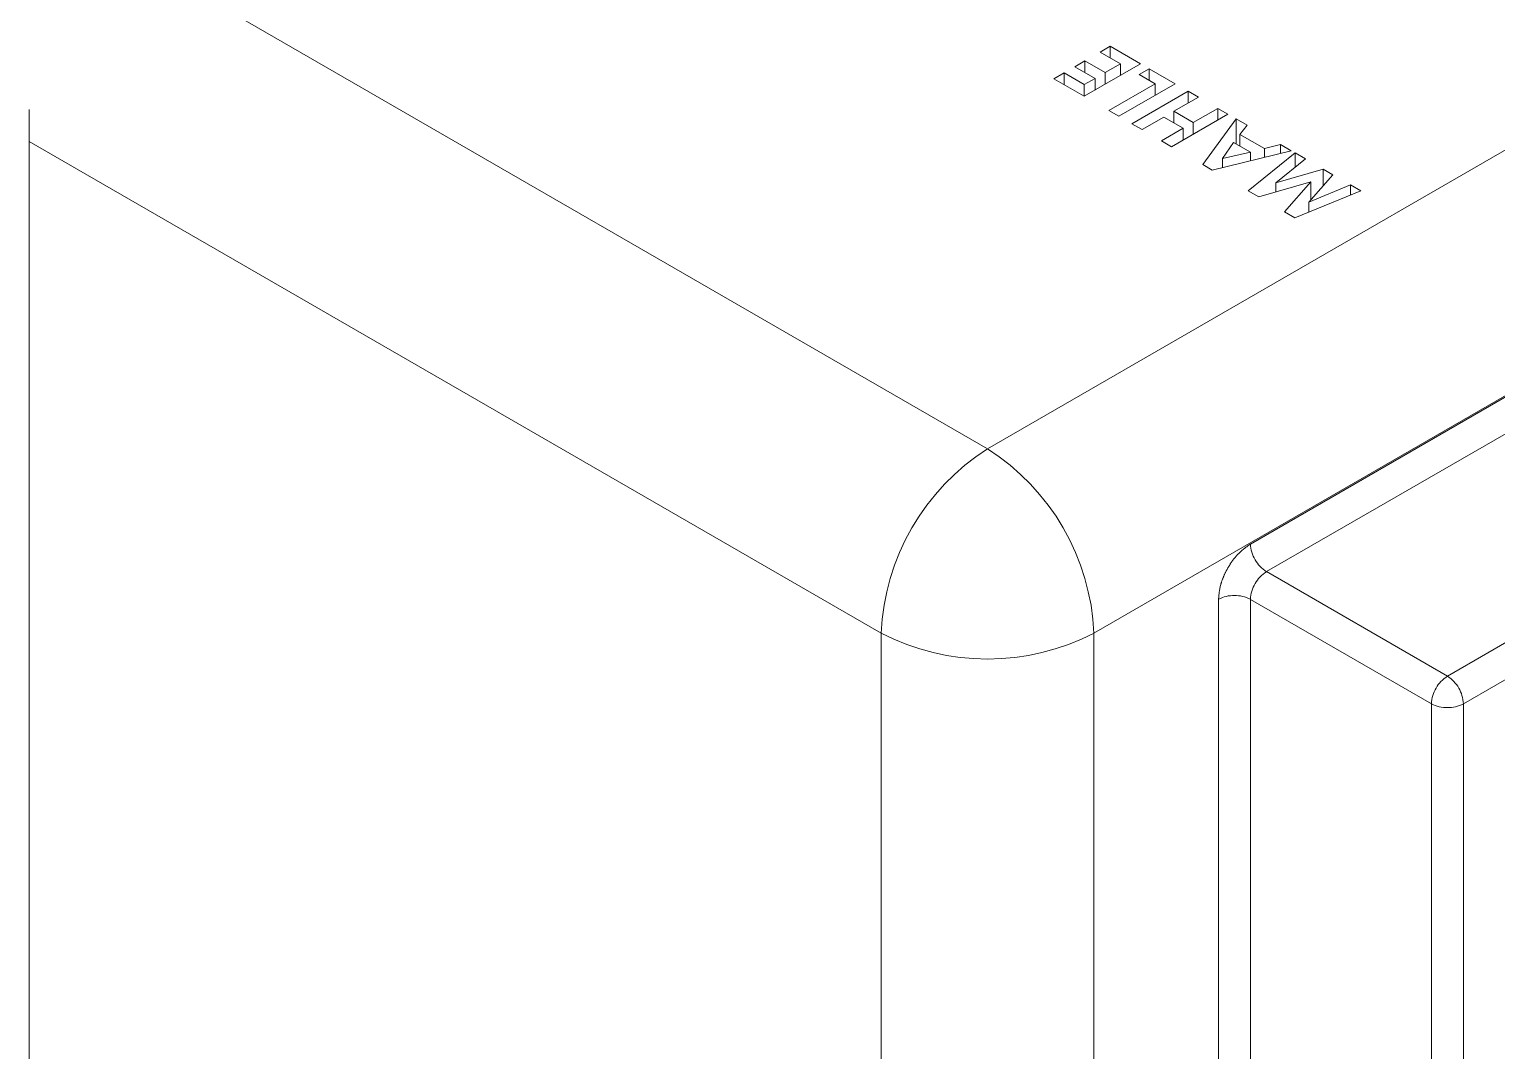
# Paper-space layout 'Blatt1' of a CAD drawing. Header units: millimetres. Extents: x 0 to 1189, y 0 to 841.
# Drawn here: x 923.495 to 925.444, y 251.518 to 252.875 of the extents above; entities that cross this region are included whole.
import ezdxf

# ---------------------------------------------------------------- set-up
doc = ezdxf.new("R2010")
doc.units = ezdxf.units.MM
doc.linetypes.add('PHANTOM', pattern=[12.7, 6.35, -1.27, 1.27, -1.27, 1.27, -1.27])

psp = doc.layouts.new('Blatt1')

# ---------------------------------------------------------------- linework, layer by layer
at = {"color": 7, "linetype": 'PHANTOM', "lineweight": 18}
for p, q in [((923.4948, 260.3881), (923.4948, 140.7649)), ((924.9172, 252.8444), (924.9307, 252.8522)), ((924.9441, 252.8289), (924.9172, 252.8444)), ((924.9307, 252.8522), (924.971, 252.8289)), ((924.9307, 252.8522), (924.9307, 252.8367)), ((924.8837, 252.825), (924.8971, 252.8328)), ((924.9105, 252.8095), (924.8837, 252.825)), ((924.971, 252.8289), (924.8961, 252.7857)), ((924.8971, 252.8328), (924.924, 252.8173)), ((924.8971, 252.8328), (924.8971, 252.8173)), ((924.924, 252.8173), (924.9441, 252.8289)), ((924.9441, 252.8289), (924.9441, 252.8134)), ((924.8558, 252.809), (924.8693, 252.8167)), ((924.8961, 252.7857), (924.8558, 252.809)), ((924.8693, 252.8167), (924.8961, 252.8012)), ((924.8693, 252.8167), (924.8693, 252.8012)), ((924.8961, 252.8012), (924.9105, 252.8095)), ((924.9105, 252.794), (924.9105, 252.8095)), ((924.924, 252.8173), (924.924, 252.8018)), ((924.969, 252.8145), (924.9825, 252.8223)), ((924.9902, 252.8023), (924.969, 252.8145)), ((924.9825, 252.8223), (925.017, 252.8023)), ((924.9825, 252.8067), (924.9825, 252.8223)), ((924.8961, 252.8012), (924.8961, 252.7857)), ((924.9287, 252.7669), (924.9902, 252.8023)), ((925.017, 252.8023), (924.9422, 252.7591)), ((924.9594, 252.7491), (925.0343, 252.7923)), ((924.9902, 252.8023), (924.9902, 252.7868)), ((925.0477, 252.7846), (925.0151, 252.7658)), ((925.0343, 252.7923), (925.0477, 252.7846)), ((925.0343, 252.7923), (925.0343, 252.7768)), ((924.9422, 252.7591), (924.9287, 252.7669)), ((925.0151, 252.7658), (925.041, 252.7508)), ((925.0151, 252.7658), (925.0151, 252.7503)), ((925.041, 252.7508), (925.0736, 252.7696)), ((925.0736, 252.7696), (925.0871, 252.7619)), ((925.0736, 252.7696), (925.0736, 252.7541)), ((924.9729, 252.7414), (924.9594, 252.7491)), ((925.0017, 252.758), (924.9729, 252.7414)), ((925.0276, 252.7431), (925.0017, 252.758)), ((925.0871, 252.7619), (925.0122, 252.7187)), ((925.041, 252.7508), (925.041, 252.7353)), ((925.0535, 252.6949), (925.0981, 252.7555)), ((925.0981, 252.7555), (925.1124, 252.7472)), ((925.0981, 252.7555), (925.0981, 252.7223)), ((925.1124, 252.7472), (925.1029, 252.735)), ((924.9988, 252.7264), (925.0276, 252.7431)), ((925.0122, 252.7187), (924.9988, 252.7264)), ((925.0276, 252.7431), (925.0276, 252.7275)), ((925.1029, 252.735), (925.1355, 252.7162)), ((925.1029, 252.735), (925.1029, 252.7195)), ((925.171, 252.7134), (925.0659, 252.6877)), ((925.0798, 252.7029), (925.0945, 252.7243)), ((925.117, 252.7114), (925.0798, 252.7029)), ((925.0945, 252.7243), (925.117, 252.7114)), ((925.1141, 252.6599), (925.1763, 252.7104)), ((925.117, 252.7114), (925.117, 252.7002)), ((925.1355, 252.7162), (925.1567, 252.7217)), ((925.1355, 252.7162), (925.1355, 252.7047)), ((925.1567, 252.7217), (925.171, 252.7134)), ((925.1567, 252.7217), (925.1567, 252.7099)), ((925.1763, 252.7104), (925.1899, 252.7025)), ((925.1763, 252.6915), (925.1763, 252.7104)), ((925.0659, 252.6877), (925.0535, 252.6949)), ((925.0798, 252.6911), (925.0798, 252.7029)), ((925.1899, 252.7025), (925.1506, 252.6706)), ((925.1506, 252.6706), (925.2134, 252.6889)), ((925.2134, 252.6889), (925.2265, 252.6814)), ((925.2134, 252.6889), (925.2134, 252.6664)), ((925.1973, 252.6721), (925.1279, 252.6519)), ((925.1506, 252.6706), (925.1506, 252.6585)), ((925.1622, 252.6321), (925.1973, 252.6721)), ((925.2265, 252.6814), (925.1947, 252.6451)), ((925.1947, 252.6451), (925.25, 252.6678)), ((925.1973, 252.6721), (925.1973, 252.6481)), ((925.25, 252.6678), (925.2636, 252.66)), ((925.25, 252.6678), (925.25, 252.6544)), ((925.1279, 252.6519), (925.1141, 252.6599)), ((925.2636, 252.66), (925.1761, 252.6241)), ((925.1761, 252.6241), (925.1622, 252.6321)), ((925.1947, 252.6451), (925.1947, 252.6317))]:
    psp.add_line(p, q, dxfattribs=at)
at = {"color": 8, "linetype": 'PHANTOM', "lineweight": 18}
for p, q in [((924.7677, 252.3174), (927.3132, 253.7869)), ((924.9091, 252.0724), (927.4547, 253.542)), ((927.2468, 253.4203), (925.117, 252.1908)), ((927.268, 253.3836), (925.1382, 252.1541)), ((927.5084, 253.2448), (925.3786, 252.0153)), ((925.3998, 251.9785), (927.5296, 253.208)), ((923.4948, 253.0521), (924.7677, 252.3174)), ((923.4948, 252.7256), (924.6262, 252.0724)), ((925.3786, 252.0153), (925.1382, 252.1541)), ((925.0745, 252.1173), (925.0745, 249.622)), ((925.117, 252.1173), (925.3574, 251.9785)), ((925.117, 252.1173), (925.117, 249.622)), ((924.6262, 252.0724), (924.6262, 249.4758)), ((924.9091, 249.4758), (924.9091, 252.0724)), ((925.3574, 251.9785), (925.3574, 249.4832)), ((925.3998, 249.4832), (925.3998, 251.9785))]:
    psp.add_line(p, q, dxfattribs=at)
for centre, radius, start, end in [((924.9333, 252.0584), 0.3074, 122.6055, 177.3945), ((924.602, 252.0584), 0.3074, 2.6055, 57.3945), ((925.163, 252.1929), 0.0461, 182.6055, 237.3945), ((925.163, 252.1152), 0.0461, 122.6055, 177.3945), ((925.0957, 252.0764), 0.0461, 62.6097, 117.3903), ((924.7677, 252.3454), 0.3074, 242.6097, 297.3903), ((925.4034, 251.9764), 0.0461, 122.6055, 177.3945), ((925.3537, 251.9764), 0.0461, 2.6055, 57.3945), ((925.3786, 252.0195), 0.0461, 242.6097, 297.3903)]:
    psp.add_arc(centre, radius, start, end, dxfattribs=at)
psp.add_open_spline([(925.117, 252.1908), (925.1116, 252.1871), (925.1034, 252.1813), (925.0935, 252.1695), (925.0868, 252.1593), (925.0813, 252.1483), (925.076, 252.1338), (925.0751, 252.1238), (925.0745, 252.1173)], degree=3, knots=[0, 0, 0, 0, 0.239443, 0.369436, 0.5, 0.629993, 0.760557, 1, 1, 1, 1], dxfattribs=at)

doc.saveas('drawing.dxf')
